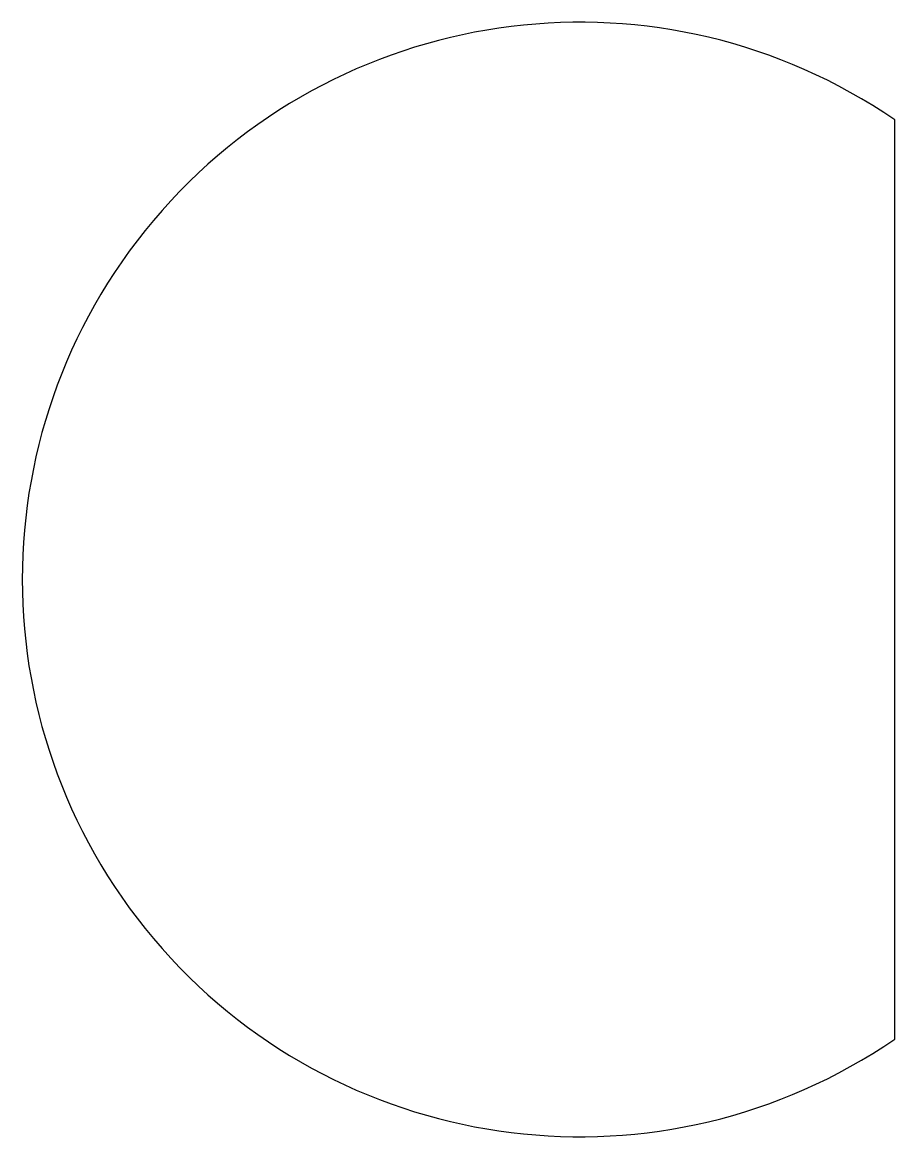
# Model space of a CAD drawing. Header units: millimetres. Extents: x -23 to 13, y -23 to 23.
import ezdxf

# ---------------------------------------------------------------- set-up
doc = ezdxf.new("R2010")
doc.units = ezdxf.units.MM

msp = doc.modelspace()

# ---------------------------------------------------------------- linework, layer by layer
msp.add_line((13, -18.974), (13, 18.974))
msp.add_arc((0, 0), 23, 55.5826, 304.4174)

doc.saveas('drawing.dxf')
